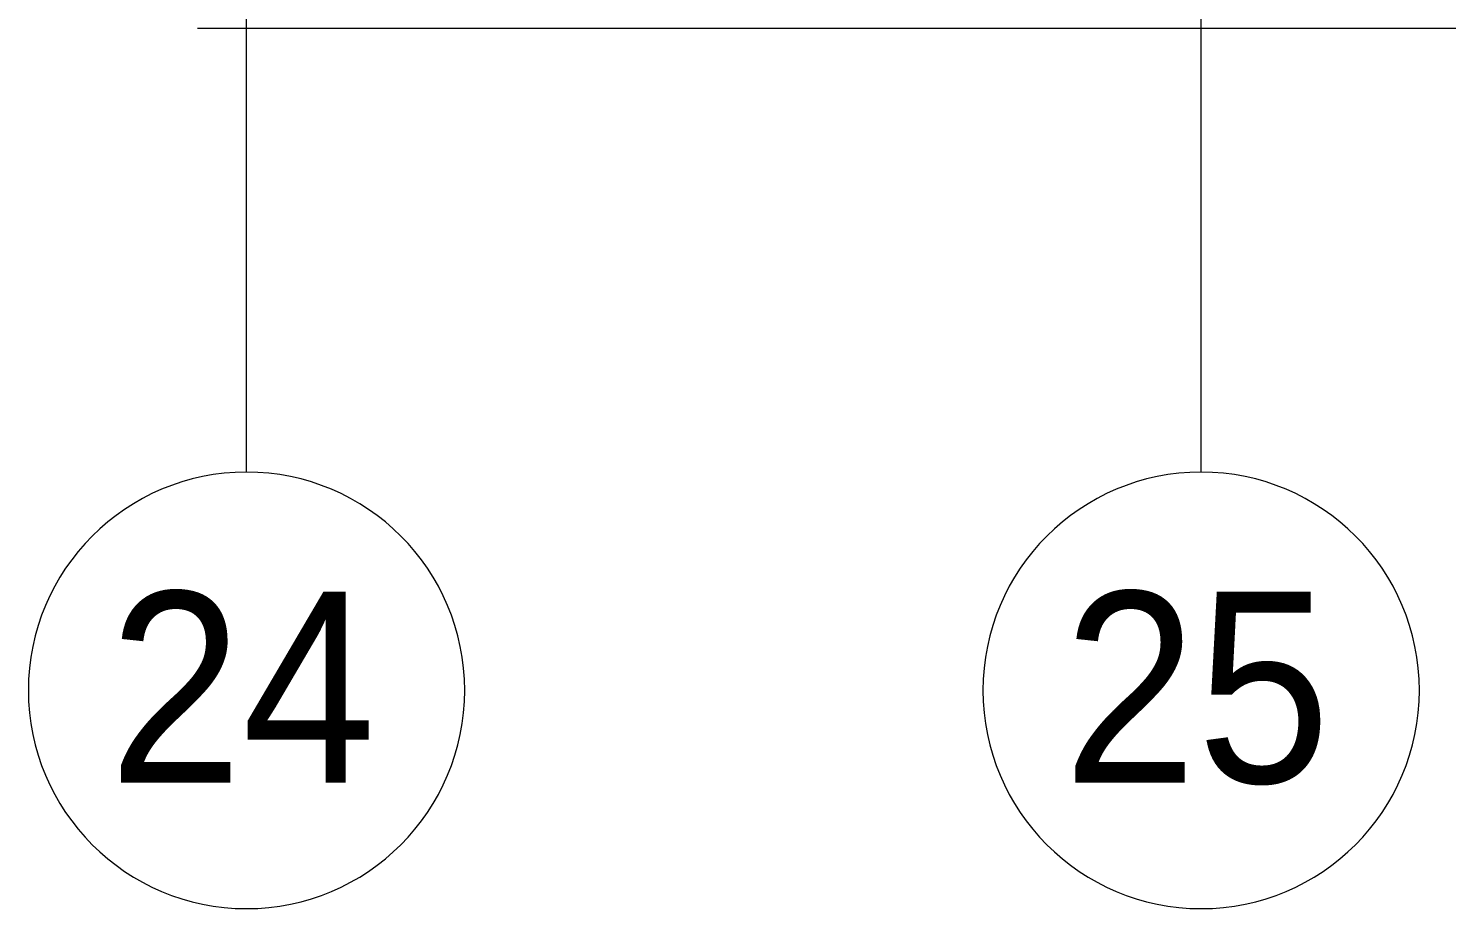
# Model space of a CAD drawing. Header units: millimetres. Extents: x -1178 to 415037, y -3506 to 42334.
# Drawn here: x 88560 to 93760, y -3506 to -280 of the extents above; entities that cross this region are included whole.
import ezdxf

# ---------------------------------------------------------------- set-up
doc = ezdxf.new("R2010")
doc.units = ezdxf.units.MM
for name, color, linetype, lineweight in [('A-WALL', 7, 'Continuous', 5), ('Оси', 7, 'Continuous', 9), ('Оси-1', 7, 'Continuous', 20)]:
    doc.layers.add(name, color=color, linetype=linetype, lineweight=lineweight)
doc.styles.add('Arial', font='arial.ttf', dxfattribs={"width": 0.9, "height": 700})

# ---------------------------------------------------------------- blocks, each defined once
blk = doc.blocks.new('Ось сетки - D8-29747960-Объем проектирования 1 этажа')
at = {"layer": 'Оси-1'}
for start, end in [(360, 180), (180, 360)]:
    blk.add_arc((0, 0), 4, start, end, dxfattribs=at)

msp = doc.modelspace()

# ---------------------------------------------------------------- linework, layer by layer
at = {"layer": 'A-WALL'}
msp.add_line((108030, -280), (89180, -280), dxfattribs=at)
at = {"layer": 'Оси'}
for p, q in [((89360, -1906.3), (89360, 3093.7)), ((92860, -1906.3), (92860, 3093.7))]:
    msp.add_line(p, q, dxfattribs=at)

# ---------------------------------------------------------------- block references
at = {"layer": 'Оси-1', "xscale": 199.9999999999999, "yscale": 199.9999999999999, "zscale": 199.9999999999999}
for p in [(89360, -2706.3), (92860, -2706.3)]:
    msp.add_blockref('Ось сетки - D8-29747960-Объем проектирования 1 этажа', p, dxfattribs=at)

# ---------------------------------------------------------------- texts
at = {"layer": 'Оси', "char_height": 700, "width": 1212.151, "attachment_point": 1, "style": 'Arial'}
for s, insert in [('24', (88854.8, -2345)), ('25', (92354.8, -2345))]:
    msp.add_mtext(s, dxfattribs=dict(at, insert=insert))

doc.saveas('drawing.dxf')
